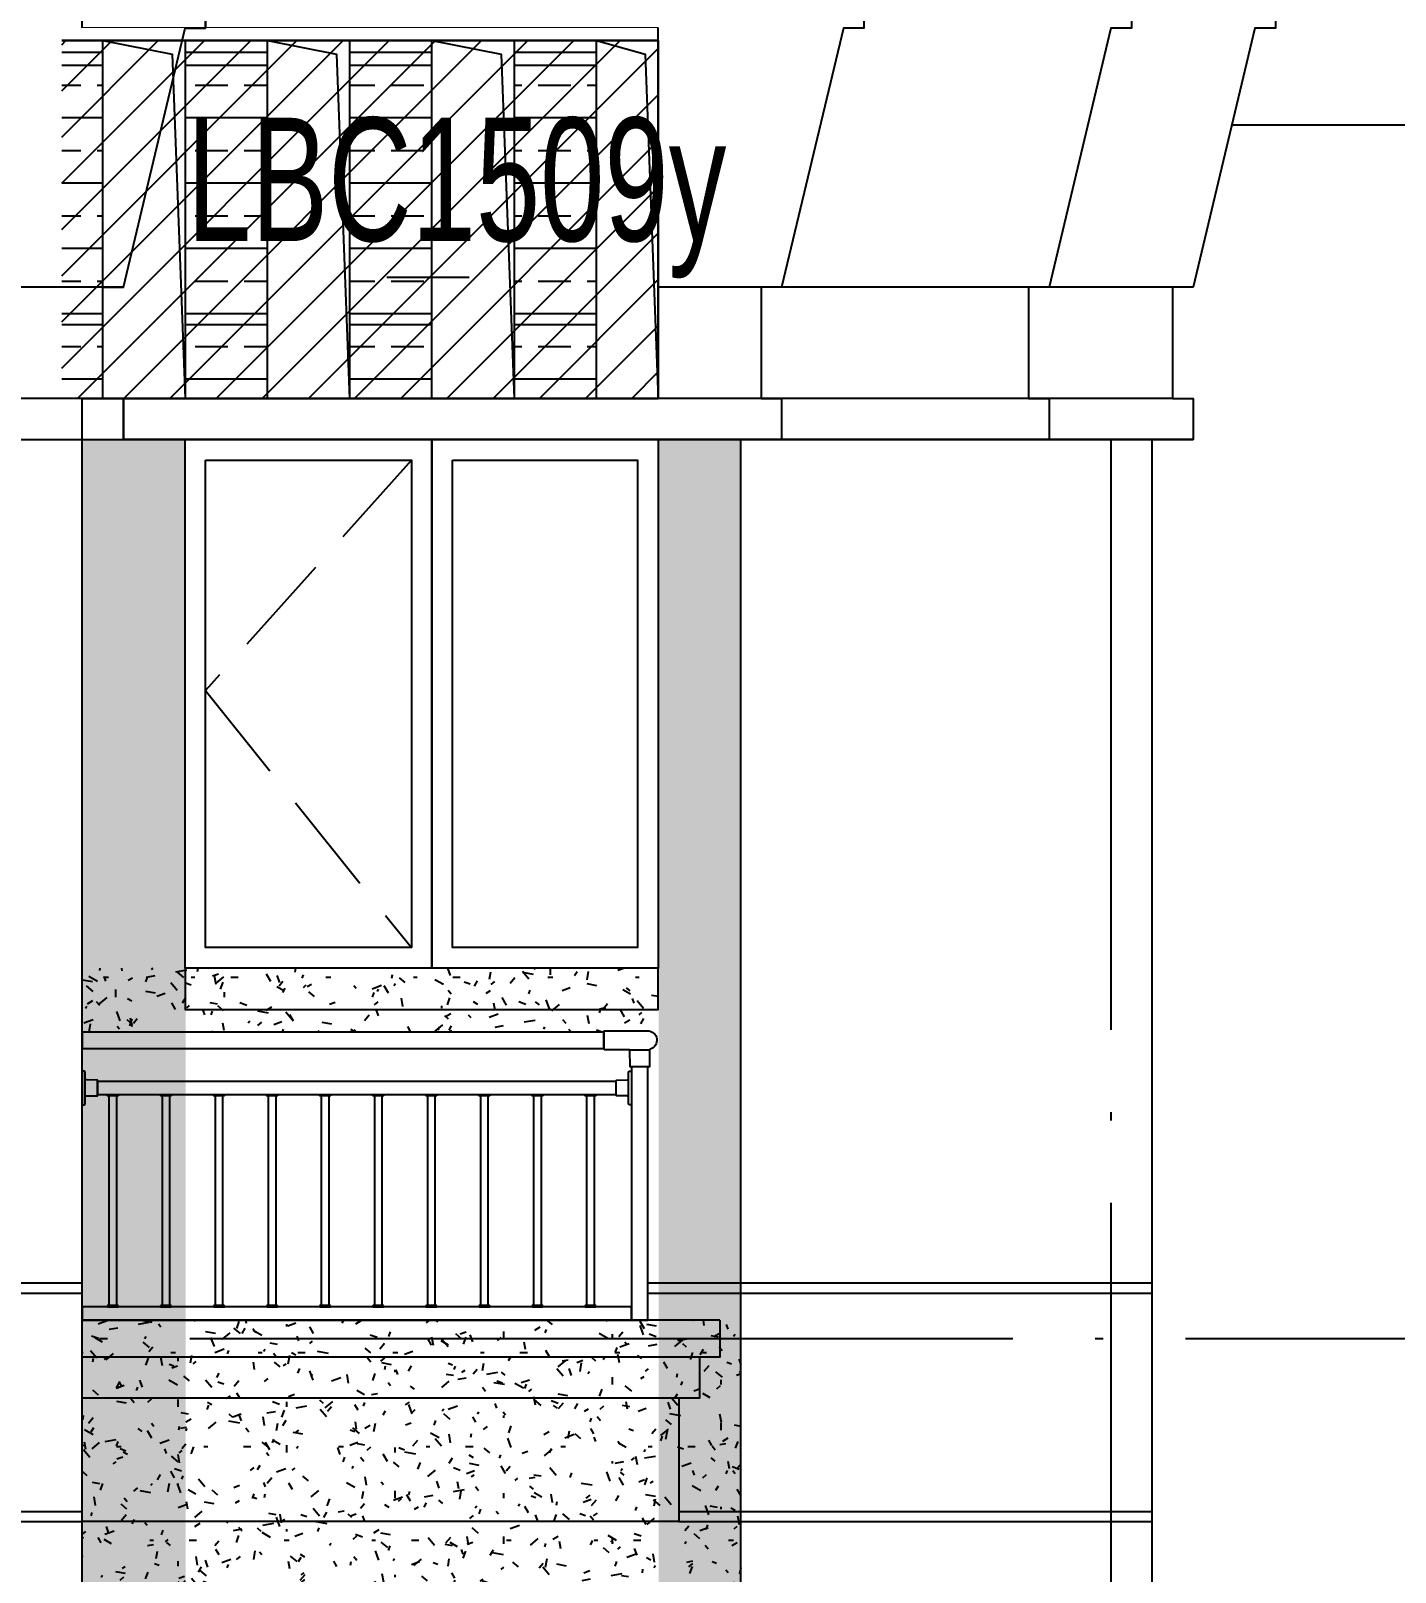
# Model space of a CAD drawing. Extents: x -12446 to 284554, y -295110 to 165007.
# Drawn here: x 32779 to 36095, y -214672 to -210926 of the extents above; entities that cross this region are included whole.
import ezdxf
from ezdxf.enums import TextEntityAlignment as Align
from ezdxf.xclip import XClip

# ---------------------------------------------------------------- set-up
doc = ezdxf.new("R2010")
doc.units = 0
doc.header["$LTSCALE"] = 1000
doc.header["$XCLIPFRAME"] = 0
for name, pattern in [('AX-14-E$0$AX-85-M02$0$DASH', [0.35, 0.25, -0.1]), ('AX-14-E$0$DASH', [0.35, 0.25, -0.1]), ('AX-14-E$0$DOTE', [2.42, 2, -0.2, 0.02, -0.2])]:
    doc.linetypes.add(name, pattern=pattern)
doc.layers.get('0').update_dxf_attribs({"linetype": 'CONTINUOUS'})
doc.layers.get('Defpoints').update_dxf_attribs({"linetype": 'CONTINUOUS'})
for name, color, linetype in [('A-Anno-Note', 241, 'CONTINUOUS'), ('AX-14-comp-tc$0$灰褐色真石漆', 15, 'CONTINUOUS'), ('AX-14-E$0$A-Anno-Note', 241, 'CONTINUOUS'), ('AX-14-E$0$A-Detl-Fine', 152, 'CONTINUOUS'), ('AX-14-E$0$A-Detl-Medm', 40, 'CONTINUOUS'), ('AX-14-E$0$A-Detl-Patt', 8, 'CONTINUOUS'), ('AX-14-E$0$A-Detl-Thin', 131, 'CONTINUOUS'), ('AX-14-E$0$A-elev-FIXT', 9, 'CONTINUOUS'), ('AX-14-E$0$A-elev-HRAL', 61, 'CONTINUOUS'), ('AX-14-E$0$A-Elev-line3', 40, 'CONTINUOUS'), ('AX-14-E$0$A-Hatch-Part', 167, 'CONTINUOUS'), ('AX-14-E$0$A-Wind-Iden', 11, 'CONTINUOUS'), ('AX-14-E$0$栏杆型材', 82, 'CONTINUOUS'), ('AX-14-E$0$阳台栏杆扶手', 82, 'CONTINUOUS')]:
    doc.layers.add(name, color=color, linetype=linetype)
doc.layers.add('AX-14-E$0$A-Grid', color=222, linetype='AX-14-E$0$DOTE', plot=False)
doc.styles.add('AX-14-E$0$_TCH_DIM', font='JZFZ_ENA', dxfattribs={"width": 0.7, "bigfont": 'JZFZ_CNB'})
pattern_1 = [(180, (0, 0), (-1e-14, -158.75), []), (180, (-79.38, 79.38), (-1e-14, -158.75), [79.375, -39.6875])]

# ---------------------------------------------------------------- blocks, each defined once
blk = doc.blocks.new('AX-14-E$0$4080转角立图')
at = {"layer": 'AX-14-E$0$A-elev-FIXT', "linetype": 'Continuous'}
blk.add_line((25.6, 42), (-24.3, 42), dxfattribs=at)
blk.add_lwpolyline([(-25.3, 43, -0.327139), (-24.2, 41.5), (-23.5, 0), (23.5, 0), (24.2, 40.5, -0.409111), (25.7, 42), (85.3, 42, 0.414214), (86.8, 43.5), (86.8, 86.5, 0.414214), (85.3, 88), (-18.8, 88, 0.865157)], format="xyb", close=True, dxfattribs=at)
blk = doc.blocks.new('AX-14-E$0$32固定座立面')
at = {"layer": 'AX-14-E$0$栏杆型材', "color": 6, "linetype": 'Continuous'}
blk.add_line((-7, -22.5), (-7, 22.5), dxfattribs=at)
blk.add_lwpolyline([(-7, -22.5, 0.41166), (-10, -19.5), (-36, -19.3, -0.41166), (-37, -18.3), (-37, 18.3, -0.41166), (-36, 19.3), (-10, 19.5, 0.41166), (-7, 22.5), (-7, 39, -0.41166), (-5, 41), (0, 41.1), (0, -41.1), (-5, -41, -0.41166), (-7, -39)], format="xyb", close=True, dxfattribs=at)
blk = doc.blocks.new('AX-14-E$0$A$C4D5E14F1')
at = {"layer": 'AX-14-E$0$A-Detl-Fine'}
for points in [[(31250, 2900), (31750, 2900), (31750, 1715), (31250, 1715)], [(31850, 2900), (32300, 2900), (32300, 1715), (31850, 1715)]]:
    blk.add_lwpolyline(points, close=True, dxfattribs=at)
at = {"layer": 'AX-14-E$0$A-Detl-Patt', "linetype": 'AX-14-E$0$AX-85-M02$0$DASH'}
blk.add_lwpolyline([(31750, 2900), (31250, 2340), (31750, 1715)], dxfattribs=at)
at = {"layer": 'AX-14-E$0$A-Detl-Thin'}
for p, q in [((33550, 3715), (33550, 765)), ((32550, 2950), (32550, 0))]:
    blk.add_line(p, q, dxfattribs=at)
for points in [[(32350, 3050), (31200, 3050), (31200, 2950), (32350, 2950)], [(31200, 2950), (32350, 2950), (32350, 1665), (31200, 1665)], [(31800, 2950), (31800, 1665)], [(32350, 1665), (31200, 1665), (31200, 1565), (32350, 1565)]]:
    blk.add_lwpolyline(points, close=True, dxfattribs=at)
for points in [[(32400, 620), (30950, 620)], [(32400, 320), (30950, 320)]]:
    blk.add_lwpolyline(points, dxfattribs=at)
at = {"layer": 'AX-14-E$0$A-elev-HRAL', "ltscale": 10}
for points in [[(31037, 1358, -0.414214), (31037.5, 1357.5), (31037.5, 1355.5, -0.414214), (31037, 1355), (31012, 1355, -0.414214), (31011.5, 1355.5), (31011.5, 1357.5, -0.414214), (31012, 1358)], [(31166, 1358, -0.414214), (31166.5, 1357.5), (31166.5, 1355.5, -0.414214), (31166, 1355), (31141, 1355, -0.414214), (31140.5, 1355.5), (31140.5, 1357.5, -0.414214), (31141, 1358)], [(31295, 1358, -0.414214), (31295.5, 1357.5), (31295.5, 1355.5, -0.414214), (31295, 1355), (31270, 1355, -0.414214), (31269.5, 1355.5), (31269.5, 1357.5, -0.414214), (31270, 1358)], [(31424, 1358, -0.414214), (31424.5, 1357.5), (31424.5, 1355.5, -0.414214), (31424, 1355), (31399, 1355, -0.414214), (31398.5, 1355.5), (31398.5, 1357.5, -0.414214), (31399, 1358)], [(31553, 1358, -0.414214), (31553.5, 1357.5), (31553.5, 1355.5, -0.414214), (31553, 1355), (31528, 1355, -0.414214), (31527.5, 1355.5), (31527.5, 1357.5, -0.414214), (31528, 1358)], [(31682, 1358, -0.414214), (31682.5, 1357.5), (31682.5, 1355.5, -0.414214), (31682, 1355), (31657, 1355, -0.414214), (31656.5, 1355.5), (31656.5, 1357.5, -0.414214), (31657, 1358)], [(31811, 1358, -0.414214), (31811.5, 1357.5), (31811.5, 1355.5, -0.414214), (31811, 1355), (31786, 1355, -0.414214), (31785.5, 1355.5), (31785.5, 1357.5, -0.414214), (31786, 1358)], [(31940, 1358, -0.414214), (31940.5, 1357.5), (31940.5, 1355.5, -0.414214), (31940, 1355), (31915, 1355, -0.414214), (31914.5, 1355.5), (31914.5, 1357.5, -0.414214), (31915, 1358)], [(32069, 1358, -0.414214), (32069.5, 1357.5), (32069.5, 1355.5, -0.414214), (32069, 1355), (32044, 1355, -0.414214), (32043.5, 1355.5), (32043.5, 1357.5, -0.414214), (32044, 1358)], [(32198, 1358, -0.414214), (32198.5, 1357.5), (32198.5, 1355.5, -0.414214), (32198, 1355), (32173, 1355, -0.414214), (32172.5, 1355.5), (32172.5, 1357.5, -0.414214), (32173, 1358)], [(31037, 842, 0.414214), (31037.5, 842.5), (31037.5, 844.5, 0.414214), (31037, 845), (31012, 845, 0.414214), (31011.5, 844.5), (31011.5, 842.5, 0.414214), (31012, 842)], [(31166, 842, 0.414214), (31166.5, 842.5), (31166.5, 844.5, 0.414214), (31166, 845), (31141, 845, 0.414214), (31140.5, 844.5), (31140.5, 842.5, 0.414214), (31141, 842)], [(31295, 842, 0.414214), (31295.5, 842.5), (31295.5, 844.5, 0.414214), (31295, 845), (31270, 845, 0.414214), (31269.5, 844.5), (31269.5, 842.5, 0.414214), (31270, 842)], [(31424, 842, 0.414214), (31424.5, 842.5), (31424.5, 844.5, 0.414214), (31424, 845), (31399, 845, 0.414214), (31398.5, 844.5), (31398.5, 842.5, 0.414214), (31399, 842)], [(31553, 842, 0.414214), (31553.5, 842.5), (31553.5, 844.5, 0.414214), (31553, 845), (31528, 845, 0.414214), (31527.5, 844.5), (31527.5, 842.5, 0.414214), (31528, 842)], [(31682, 842, 0.414214), (31682.5, 842.5), (31682.5, 844.5, 0.414214), (31682, 845), (31657, 845, 0.414214), (31656.5, 844.5), (31656.5, 842.5, 0.414214), (31657, 842)], [(31811, 842, 0.414214), (31811.5, 842.5), (31811.5, 844.5, 0.414214), (31811, 845), (31786, 845, 0.414214), (31785.5, 844.5), (31785.5, 842.5, 0.414214), (31786, 842)], [(31940, 842, 0.414214), (31940.5, 842.5), (31940.5, 844.5, 0.414214), (31940, 845), (31915, 845, 0.414214), (31914.5, 844.5), (31914.5, 842.5, 0.414214), (31915, 842)], [(32069, 842, 0.414214), (32069.5, 842.5), (32069.5, 844.5, 0.414214), (32069, 845), (32044, 845, 0.414214), (32043.5, 844.5), (32043.5, 842.5, 0.414214), (32044, 842)], [(32198, 842, 0.414214), (32198.5, 842.5), (32198.5, 844.5, 0.414214), (32198, 845), (32173, 845, 0.414214), (32172.5, 844.5), (32172.5, 842.5, 0.414214), (32173, 842)]]:
    blk.add_lwpolyline(points, format="xyb", close=True, dxfattribs=at)
for points in [[(31015, 845), (31034, 845), (31034, 1355), (31015, 1355)], [(31144, 845), (31163, 845), (31163, 1355), (31144, 1355)], [(31273, 845), (31292, 845), (31292, 1355), (31273, 1355)], [(31402, 845), (31421, 845), (31421, 1355), (31402, 1355)], [(31531, 845), (31550, 845), (31550, 1355), (31531, 1355)], [(31660, 845), (31679, 845), (31679, 1355), (31660, 1355)], [(31789, 845), (31808, 845), (31808, 1355), (31789, 1355)], [(31918, 845), (31937, 845), (31937, 1355), (31918, 1355)], [(32047, 845), (32066, 845), (32066, 1355), (32047, 1355)], [(32176, 845), (32195, 845), (32195, 1355), (32176, 1355)]]:
    blk.add_lwpolyline(points, close=True, dxfattribs=at)
at = {"layer": 'AX-14-E$0$栏杆型材'}
blk.add_lwpolyline([(32248, 1390), (30987, 1390), (30987, 1358), (32248, 1358)], close=True, dxfattribs=at)
at = {"layer": 'AX-14-E$0$阳台栏杆扶手'}
blk.add_lwpolyline([(30950, 1470), (32218.3, 1470), (32218.3, 1510), (30950, 1510)], close=True, dxfattribs=at)
at = {"layer": 'AX-14-E$0$A-elev-HRAL', "xscale": -1}
for name, p in [('AX-14-E$0$4080转角立图', (32305, 1425)), ('AX-14-E$0$32固定座立面', (30950, 1374))]:
    blk.add_blockref(name, p, dxfattribs=at)
at = {"layer": 'AX-14-E$0$A-elev-HRAL'}
blk.add_blockref('AX-14-E$0$32固定座立面', (32285, 1374), dxfattribs=at)
blk.add_wipeout([(30950, 810), (32500, 810), (32500, 720), (30950, 720)]).dxf.layer = 'AX-14-E$0$A-Detl-Thin'
at = {"layer": 'AX-14-E$0$A-Detl-Thin'}
blk.add_line((30950, 784.9), (30950, 3270), dxfattribs=at)
for points in [[(32500, 810), (30950, 810)], [(30950, 320), (30950, 810)], [(32500, 810), (32500, 720), (32450, 720), (32450, 620), (32400, 620), (32400, 320)], [(32450, 720), (30950, 720)]]:
    blk.add_lwpolyline(points, dxfattribs=at)
at = {"layer": 'AX-14-E$0$栏杆型材'}
for points in [[(32325, 1425), (32285, 1425), (32285, 810), (32325, 810)], [(32285, 842), (30950, 842), (30950, 810), (32285, 810)]]:
    blk.add_lwpolyline(points, close=True, dxfattribs=at)
blk = doc.blocks.new('AX-14-E$0$14141415YHTR4H54H56D')
at = {"layer": 'AX-14-E$0$A-Detl-Thin'}
for p, q in [((33550, 3715), (33550, 765)), ((30950, 784.9), (30950, 3270)), ((32550, 2950), (32550, 0))]:
    blk.add_line(p, q, dxfattribs=at)
for points in [[(30950, 320), (30950, 810)], [(32500, 810), (32500, 720), (32450, 720), (32450, 620), (32400, 620), (32400, 320)], [(32400, 320), (30950, 320)]]:
    blk.add_lwpolyline(points, dxfattribs=at)
blk = doc.blocks.new('AX-14-E$0$WYHREBHEWYHRE')
blk.add_wipeout([(64620.2, 256100.5), (62320.2, 256100.5), (62320.2, 255150.5), (64620.2, 255150.5)]).dxf.layer = 'AX-14-E$0$A-Detl-Thin'
at = {"layer": 'AX-14-E$0$A-Detl-Fine'}
h = blk.add_hatch(dxfattribs=at)
h.set_pattern_fill('ANSI33', color=13, scale=50, angle=135, style=0)
h.set_pattern_definition(pattern_1)
h.paths.add_polyline_path([(62570.2, 256070.5), (62770.2, 256070.5), (62770.2, 255200.5), (62570.2, 255200.5)])
h = blk.add_hatch(dxfattribs=at)
h.set_pattern_fill('ANSI33', color=13, scale=50, angle=135, style=0)
h.set_pattern_definition(pattern_1)
h.paths.add_polyline_path([(62970.2, 256070.5), (63170.2, 256070.5), (63170.2, 255200.5), (62970.2, 255200.5)])
h = blk.add_hatch(dxfattribs=at)
h.set_pattern_fill('ANSI33', color=13, scale=50, angle=135, style=0)
h.set_pattern_definition(pattern_1)
h.paths.add_polyline_path([(63370.2, 256070.5), (63570.2, 256070.5), (63570.2, 255200.5), (63370.2, 255200.5)])
h = blk.add_hatch(dxfattribs=at)
h.set_pattern_fill('ANSI33', color=13, scale=50, angle=135, style=0)
h.set_pattern_definition(pattern_1)
h.paths.add_polyline_path([(63770.2, 256070.5), (63970.2, 256070.5), (63970.2, 255200.5), (63770.2, 255200.5)])
h = blk.add_hatch(dxfattribs=at)
h.set_pattern_fill('ANSI33', color=13, scale=50, angle=135, style=0)
h.set_pattern_definition(pattern_1)
h.paths.add_polyline_path([(64170.2, 256070.5), (64370.2, 256070.5), (64370.2, 255200.5), (64170.2, 255200.5)])
at = {"layer": 'AX-14-E$0$A-Detl-Patt'}
h = blk.add_hatch(dxfattribs=at)
h.set_pattern_fill('ANSI31', color=256, scale=50, angle=90)
h.set_pattern_definition([(135, (0, 0), (-56.1266, -56.1266), [])])
h.paths.add_polyline_path([(64520.2, 255200.5), (62420.2, 255200.5), (62420.2, 256070.5), (64520.2, 256070.5)])
blk.add_lwpolyline([(62420.2, 255200.5), (64520.2, 255200.5), (64520.2, 256070.5), (62420.2, 256070.5)], close=True, dxfattribs=at)
at = {"layer": 'AX-14-E$0$A-Elev-line3'}
for p, q in [((62320.2, 255150.5), (62320.2, 256100.5)), ((64620.2, 255150.5), (64620.2, 256100.5))]:
    blk.add_line(p, q, dxfattribs=at)
at = {"layer": 'AX-14-E$0$A-Hatch-Part'}
for p, q in [((62770.2, 256010.5), (62570.2, 256010.5)), ((63170.2, 256010.5), (62970.2, 256010.5)), ((63570.2, 256010.5), (63370.2, 256010.5)), ((63970.2, 256010.5), (63770.2, 256010.5)), ((64370.2, 256010.5), (64170.2, 256010.5)), ((62770.2, 255380.5), (62570.2, 255380.5)), ((63170.2, 255380.5), (62970.2, 255380.5)), ((63570.2, 255380.5), (63370.2, 255380.5)), ((63970.2, 255380.5), (63770.2, 255380.5)), ((64370.2, 255380.5), (64170.2, 255380.5)), ((62320.2, 255150.5), (64620.2, 255150.5))]:
    blk.add_line(p, q, dxfattribs=at)
for points in [[(62570.2, 256070.5), (62452, 256037.3), (62420.2, 255200.5)], [(62970.2, 256070.5), (62802, 256037.3), (62770.2, 255200.5)], [(63370.2, 256070.5), (63202, 256037.3), (63170.2, 255200.5)], [(63770.2, 256070.5), (63602, 256037.3), (63570.2, 255200.5)], [(64170.2, 256070.5), (64002, 256037.3), (63970.2, 255200.5)], [(64520.2, 256070.5), (64402, 256037.3), (64370.2, 255200.5)]]:
    blk.add_lwpolyline(points, dxfattribs=at)
for points in [[(64520.2, 255200.5), (62420.2, 255200.5), (62420.2, 256070.5), (64520.2, 256070.5)], [(62570.2, 256070.5), (62770.2, 256070.5), (62770.2, 255200.5), (62570.2, 255200.5)], [(62970.2, 256070.5), (63170.2, 256070.5), (63170.2, 255200.5), (62970.2, 255200.5)], [(63370.2, 256070.5), (63570.2, 256070.5), (63570.2, 255200.5), (63370.2, 255200.5)], [(63770.2, 256070.5), (63970.2, 256070.5), (63970.2, 255200.5), (63770.2, 255200.5)], [(64170.2, 256070.5), (64370.2, 256070.5), (64370.2, 255200.5), (64170.2, 255200.5)]]:
    blk.add_lwpolyline(points, close=True, dxfattribs=at)
blk = doc.blocks.new('AX-14-E$0$FAGSGSGJDSGUJDSGFKSSGAFUKSF')
blk.add_wipeout([(32100, 2263.2), (34700, 2263.2), (34700, 2163.2), (34650, 2163.2), (34650, 2063.2), (34600, 2063.2), (34450, 1433.2), (34400, 1433.2), (34400, 1163.2), (34450, 1163.2), (34450, 1063.2), (31850, 1063.2), (31850, 1163.2), (31800, 1163.2), (31800, 1433.2), (31850, 1433.2), (32000, 2063.2), (32050, 2063.2), (32050, 2163.2), (32100, 2163.2)]).dxf.layer = 'AX-14-E$0$A-Detl-Thin'
at = {"layer": 'AX-14-E$0$A-Anno-Note'}
blk.add_lwpolyline([(31750, 1163.2), (33150, 1163.2), (33150, 2063.2), (31750, 2063.2)], close=True, dxfattribs=at)
at = {"layer": 'AX-14-E$0$A-Detl-Medm'}
blk.add_line((34400, 1433.2), (33150, 1433.2), dxfattribs=at)
blk.add_lwpolyline([(32100, 2263.2), (34700, 2263.2), (34700, 2163.2), (34650, 2163.2), (34650, 2063.2), (34600, 2063.2), (34450, 1433.2), (34400, 1433.2), (34400, 1163.2), (34450, 1163.2), (34450, 1063.2), (31850, 1063.2), (31850, 1163.2), (31800, 1163.2), (31800, 1433.2), (31850, 1433.2), (32000, 2063.2), (32050, 2063.2), (32050, 2163.2), (32100, 2163.2), (32100, 2263.2)], close=True, dxfattribs=at)
for points in [[(33700, 2263.2), (33700, 2163.2), (33650, 2163.2), (33650, 2063.2), (33600, 2063.2), (33450, 1433.2), (33400, 1433.2), (33400, 1163.2), (33450, 1163.2), (33450, 1063.2)], [(34350, 2263.2), (34350, 2163.2), (34300, 2163.2), (34300, 2063.2), (34250, 2063.2), (34100, 1433.2), (34050, 1433.2), (34050, 1163.2), (34100, 1163.2), (34100, 1063.2)]]:
    blk.add_lwpolyline(points, dxfattribs=at)
at = {"layer": 'AX-14-E$0$A-Detl-Thin', "color": 8, "linetype": 'AX-14-E$0$DASH', "ltscale": 0.2}
for p, q in [((31900, 1433.2), (31800, 1433.2)), ((32300, 1433.2), (32106.8, 1433.2)), ((32700, 1433.2), (32506.8, 1433.2)), ((33100, 1433.2), (32906.8, 1433.2)), ((31900, 1393.2), (31800, 1393.2)), ((32300, 1393.2), (32106.8, 1393.2)), ((32700, 1393.2), (32506.8, 1393.2)), ((33100, 1393.2), (32906.8, 1393.2))]:
    blk.add_line(p, q, dxfattribs=at)
at = {"layer": 'AX-14-E$0$A-Detl-Thin'}
blk.add_line((28950, 1063.2), (34450, 1063.2), dxfattribs=at)
for points in [[(32100, 2263.2), (32100, 2163.2), (32050, 2163.2), (32050, 2063.2), (32000, 2063.2), (31850, 1433.2), (31800, 1433.2), (31800, 1163.2), (31850, 1163.2), (31850, 1063.2)], [(34700, 2263.2), (34700, 2163.2), (34650, 2163.2), (34650, 2063.2), (34600, 2063.2), (34450, 1433.2), (34400, 1433.2), (34400, 1163.2), (34450, 1163.2), (34450, 1063.2)], [(31850, 1163.2), (31800, 1163.2)]]:
    blk.add_lwpolyline(points, dxfattribs=at)
ref = blk.add_blockref('AX-14-E$0$WYHREBHEWYHRE', (95570.2, -254037.4), dxfattribs=dict(xscale=-1))
XClip(ref).set_block_clipping_path([(62420.1876902261, 255200.548490646), (63870.1841075929, 256100.5485220714)])
at = {"layer": 'AX-14-E$0$A-Detl-Medm'}
for p, q in [((33150, 1163.2), (33150, 2063.2)), ((31850, 1433.2), (31000, 1433.2)), ((34400, 1163.2), (28950, 1163.2))]:
    blk.add_line(p, q, dxfattribs=at)
blk.add_lwpolyline([(31850, 1163.2), (31800, 1163.2), (31800, 1433.2), (31850, 1433.2), (32000, 2063.2), (32050, 2063.2), (32050, 2163.2), (32100, 2163.2), (32100, 2263.2), (29300, 2263.2), (29300, 2163.2), (29250, 2163.2), (29250, 2063.2), (29200, 2063.2), (29050, 1598.2), (29000, 1598.2), (29000, 1328.2), (29050, 1328.2), (29050, 1228.2), (28950, 1228.2), (28950, 1063.2), (31850, 1063.2), (31850, 1163.2)], close=True, dxfattribs=at)
blk = doc.blocks.new('AX-14-E$0$wyhrehaw3yrjret')
at = {"layer": 'AX-14-E$0$A-Detl-Patt'}
for p, q in [((92411.2, 194884.7), (93236.2, 194884.7)), ((94611.2, 194884.7), (95836.2, 194884.7)), ((92411.2, 194859.7), (93236.2, 194859.7)), ((94611.2, 194859.7), (95836.2, 194859.7)), ((92436.2, 194329.7), (93236.2, 194329.7)), ((94686.2, 194329.7), (95837.4, 194329.7)), ((92436.2, 194304.7), (93236.2, 194304.7)), ((94686.2, 194304.7), (95837.4, 194304.7))]:
    blk.add_line(p, q, dxfattribs=at)
blk = doc.blocks.new('AX-14-comp-tc')
at = {"layer": 'AX-14-comp-tc$0$灰褐色真石漆'}
h = blk.add_hatch(dxfattribs=at)
h.set_pattern_fill('离散材料', color=256, scale=50)
h.set_pattern_definition([(0, (-60267.77, -385632.6), (132, 228), [12, -201, 9, -87, 18, -213]), (10, (-60324.77, -385509.6), (80.67614, 285.3443), [21, -51, 27, -159, 15, -198]), (20, (-60354.77, -385605.6), (133.47095, 220.97625), [24, -165, 21, -123, 15, -96]), (30, (-60267.77, -385623.6), (-21.96926, 254.05187), [15, -99, 12, -147, 9, -195]), (40, (-60351.77, -385557.6), (33.83592, 216.37036), [12, -132, 9, -84, 24, -153]), (50, (-60306.77, -385665.6), (-80.24786, 235.7335), [6, -111, 15, -183, 18, -93]), (60, (-60297.77, -385644.6), (-99.47303, 223.70766), [15, -123, 6, -144, 12, -111]), (70, (-60330.77, -385680.6), (-109.89227, 215.58685), [9, -57, 18, -96, 12, -132]), (80, (-60315.77, -385503.6), (-208.56534, 164.71945), [21, -132, 9, -156, 18, -147]), (90, (-60297.77, -385632.6), (-264, 111), [18, -93, 12, -183, 6, -186]), (100, (-60345.77, -385539.6), (-247.97146, 145.1453), [21, -117, 18, -96, 21, -219]), (110, (-60366.77, -385710.6), (-240.44034, 81.69114), [24, -78, 12, -159, 18, -174]), (120, (-60447.77, -385674.6), (-286.64994, 28.49227), [15, -201, 18, -93, 21, -123]), (130, (-60381.77, -385740.6), (-279.10777, 71.26608), [9, -66, 12, -129, 24, -168]), (140, (-60471.77, -385500.6), (-220.59685, -34.20569), [18, -108, 21, -93, 12, -126]), (150, (-60222.77, -385758.6), (-204.82497, -120.76726), [12, -84, 24, -186, 21, -171]), (160, (-60420.77, -385590.6), (-237.90107, -162.4287), [18, -126, 15, -114, 12, -183]), (170, (-60402.77, -385662.6), (-215.64405, -169.12317), [27, -99, 18, -135, 24, -132])])
h.paths.add_polyline_path([(32752.4, -218341.9), (33002.4, -218341.9), (33002.4, -222576.9), (32752.4, -222576.9)])
h.paths.add_polyline_path([(34152.4, -218341.9), (34352.4, -218341.9), (34352.4, -223431.9), (34152.4, -223431.9)])
h = blk.add_hatch(dxfattribs=at)
h.set_pattern_fill('离散材料', color=256, scale=50)
h.set_pattern_definition([(0, (-60968.3, -441682.6), (132, 228), [12, -201, 9, -87, 18, -213]), (10, (-61025.3, -441559.6), (80.67614, 285.34428), [21, -51, 27, -159, 15, -198]), (20, (-61055.3, -441655.6), (133.47095, 220.97625), [24, -165, 21, -123, 15, -96]), (30, (-60968.3, -441673.6), (-21.96926, 254.05187), [15, -99, 12, -147, 9, -195]), (40, (-61052.3, -441607.6), (33.83592, 216.370355), [12, -132, 9, -84, 24, -153]), (50, (-61007.3, -441715.6), (-80.24786, 235.7335), [6, -111, 15, -183, 18, -93]), (60, (-60998.3, -441694.6), (-99.47303, 223.70766), [15, -123, 6, -144, 12, -111]), (70, (-61031.3, -441730.6), (-109.89227, 215.58685), [9, -57, 18, -96, 12, -132]), (80, (-61016.3, -441553.6), (-208.56534, 164.71945), [21, -132, 9, -156, 18, -147]), (90, (-60998.3, -441682.6), (-264, 111), [18, -93, 12, -183, 6, -186]), (100, (-61046.3, -441589.6), (-247.97146, 145.1453), [21, -117, 18, -96, 21, -219]), (110, (-61067.3, -441760.6), (-240.44034, 81.69114), [24, -78, 12, -159, 18, -174]), (120, (-61148.3, -441724.6), (-286.64994, 28.49227), [15, -201, 18, -93, 21, -123]), (130, (-61082.3, -441790.6), (-279.10777, 71.26608), [9, -66, 12, -129, 24, -168]), (140, (-61172.3, -441550.6), (-220.59685, -34.20569), [18, -108, 21, -93, 12, -126]), (150, (-60923.3, -441808.6), (-204.82497, -120.76726), [12, -84, 24, -186, 21, -171]), (160, (-61121.3, -441640.6), (-237.90107, -162.4287), [18, -126, 15, -114, 12, -183]), (170, (-61103.3, -441712.6), (-215.64405, -169.12317), [27, -99, 18, -135, 24, -132])])
h.paths.add_polyline_path([(34151.4, -219626.9), (32751.4, -219626.9), (32751.4, -219781.9), (34151.4, -219781.9)])
h.paths.add_polyline_path([(32001.4, -219626.9), (30501.4, -219626.9), (30501.4, -219726.9), (32001.4, -219726.9)])
h = blk.add_hatch(dxfattribs=at)
h.set_pattern_fill('离散材料', color=256, scale=50)
h.set_pattern_definition([(0, (-60817.31, -441682.6), (132, 228), [12, -201, 9, -87, 18, -213]), (10, (-60874.31, -441559.6), (80.67614, 285.34428), [21, -51, 27, -159, 15, -198]), (20, (-60904.31, -441655.6), (133.47095, 220.97625), [24, -165, 21, -123, 15, -96]), (30, (-60817.31, -441673.6), (-21.96926, 254.05187), [15, -99, 12, -147, 9, -195]), (40, (-60901.31, -441607.6), (33.83592, 216.370355), [12, -132, 9, -84, 24, -153]), (50, (-60856.31, -441715.6), (-80.24786, 235.7335), [6, -111, 15, -183, 18, -93]), (60, (-60847.31, -441694.6), (-99.47303, 223.70766), [15, -123, 6, -144, 12, -111]), (70, (-60880.31, -441730.6), (-109.89227, 215.58685), [9, -57, 18, -96, 12, -132]), (80, (-60865.31, -441553.6), (-208.56534, 164.71945), [21, -132, 9, -156, 18, -147]), (90, (-60847.31, -441682.6), (-264, 111), [18, -93, 12, -183, 6, -186]), (100, (-60895.31, -441589.6), (-247.97146, 145.1453), [21, -117, 18, -96, 21, -219]), (110, (-60916.31, -441760.6), (-240.44034, 81.69114), [24, -78, 12, -159, 18, -174]), (120, (-60997.31, -441724.6), (-286.64994, 28.49227), [15, -201, 18, -93, 21, -123]), (130, (-60931.31, -441790.6), (-279.10777, 71.26608), [9, -66, 12, -129, 24, -168]), (140, (-61021.31, -441550.6), (-220.59685, -34.20569), [18, -108, 21, -93, 12, -126]), (150, (-60772.31, -441808.6), (-204.82497, -120.76726), [12, -84, 24, -186, 21, -171]), (160, (-60970.31, -441640.6), (-237.90107, -162.4287), [18, -126, 15, -114, 12, -183]), (170, (-60952.31, -441712.6), (-215.64405, -169.12317), [27, -99, 18, -135, 24, -132])])
edge = h.paths.add_edge_path()
edge.add_line((34352.4, -220481.9), (34352.4, -220571.9))
edge.add_line((34352.4, -220571.9), (34352.4, -220671.9))
edge.add_line((34352.4, -220671.9), (34352.4, -220671.9))
edge.add_line((34352.4, -220671.9), (34352.4, -221291.9))
edge.add_line((34352.4, -221291.9), (32752.4, -221291.9))
edge.add_line((32752.4, -221291.9), (32752.4, -220481.9))
edge.add_line((32752.4, -220481.9), (34302.4, -220481.9))
blk = doc.blocks.new('AX-14-E$0$JB-WIDR-TAG')
at = {"layer": 'Defpoints'}
blk.add_line((-1.694, -2.375), (0.306, -2.375), dxfattribs=at)
at = {"style": 'AX-14-E$0$_TCH_DIM', "width": 0.7}
blk.add_attdef('WD_TAG', text='', height=3, dxfattribs=at).set_placement((0, 0), align=Align.MIDDLE_CENTER)
blk = doc.blocks.new('AX-14-E')
blk.add_blockref('AX-14-E$0$A$C4D5E14F1', (1953.9, -214869.4))
at = {"layer": 'AX-14-E$0$A-Grid'}
for p, q in [((35403.9, -199254.4), (35403.9, -263085.2)), ((-714.4, -211154.4), (39369.1, -211154.4)), ((-714.4, -214104.4), (39369.1, -214104.4))]:
    blk.add_line(p, q, dxfattribs=at)
blk.add_blockref('AX-14-E$0$14141415YHTR4H54H56D', (1953.9, -211919.4))
blk.add_blockref('AX-14-E$0$A$C4D5E14F1', (1953.9, -217819.4))
at = {"layer": 'AX-14-E$0$A-Detl-Thin'}
blk.add_blockref('AX-14-E$0$FAGSGSGJDSGUJDSGFKSSGAFUKSF', (1153.9, -212982.6), dxfattribs=at)
blk.add_blockref('AX-14-comp-tc', (152.8, 6422.5), dxfattribs=at)
at = {"layer": 'AX-14-E$0$A-Detl-Thin', "color": 6}
blk.add_blockref('AX-14-E$0$wyhrehaw3yrjret', (-60332.2, -408854.1), dxfattribs=at)
at = {"layer": 'AX-14-E$0$A-Wind-Iden', "xscale": 100, "yscale": 100, "zscale": 100, "rotation": 3.415094585006376e-08}
blk.add_blockref('AX-14-E$0$JB-WIDR-TAG', (33814, -211287.1), dxfattribs=at).add_auto_attribs({'WD_TAG': 'LBC1509y'})

msp = doc.modelspace()

# ---------------------------------------------------------------- block references
at = {"layer": 'A-Anno-Note'}
msp.add_blockref('AX-14-E', (0, 0), dxfattribs=at)

doc.saveas('drawing.dxf')
